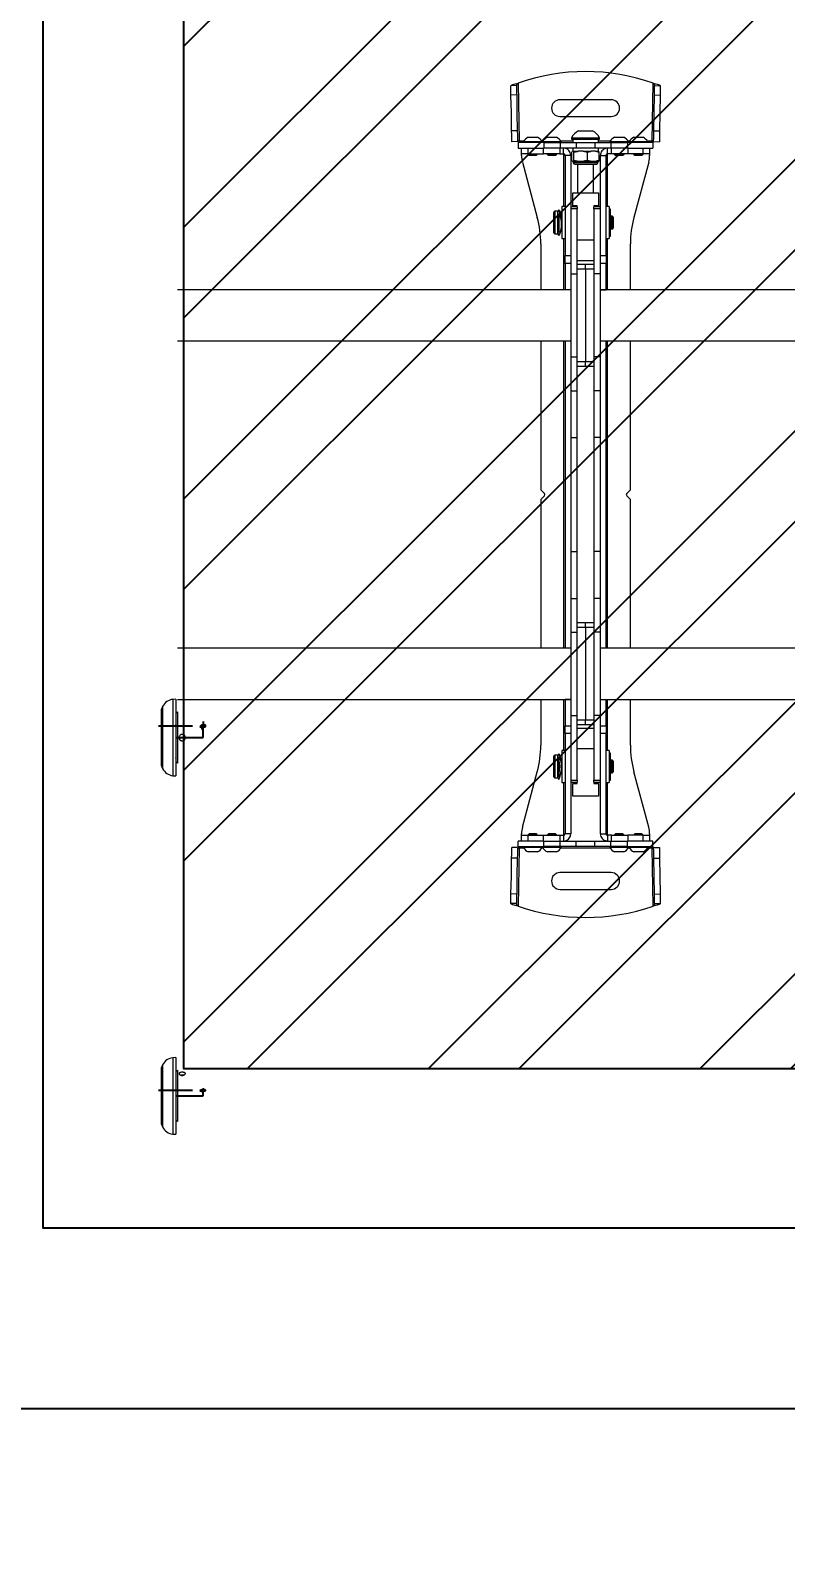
# Model space of a CAD drawing. Header units: inches. Extents: x -284 to 763, y -243 to 242.
# Drawn here: x 678.51 to 693.26, y -195 to -165.53 of the extents above; entities that cross this region are included whole.
import ezdxf

# ---------------------------------------------------------------- set-up
doc = ezdxf.new("R2010")
doc.units = ezdxf.units.IN
doc.header["$MEASUREMENT"] = 0
doc.linetypes.add('CENTERX2', pattern=[4, 2.5, -0.5, 0.5, -0.5])
doc.layers.add('NEW AV EQUIP', color=160, linetype='Continuous')
doc.layers.add('TEXT', color=4, linetype='Continuous')
doc.styles.add('ROMANS', font='romans.shx', dxfattribs={"width": 0.8})
doc.dimstyles.new('MillworkMod', dxfattribs={"dimscale": 10, "dimtxt": 0.1, "dimasz": 0.1, "dimexe": 0.125, "dimexo": 0.06, "dimgap": 0.06, "dimtad": 0, "dimtih": 1, "dimtoh": 1, "dimrnd": 0.25, "dimzin": 0, "dimdsep": 46, "dimtxsty": 'ROMANS', "dimcen": 0.1, "dimclrd": 256, "dimclre": 256, "dimazin": 0, "dimtfac": 1, "dimtofl": 0, "dimtmove": 0, "dimatfit": 3, "dimfxl": 0.18, "dimtolj": 1, "dimtzin": 0, "dimlwd": -1, "dimlwe": -1, "dimarcsym": 0})

# ---------------------------------------------------------------- blocks, each defined once
blk = doc.blocks.new('*D161')
at = {"layer": 'Defpoints', "color": 0, "transparency": 16777216}
for p in [(669.986, -183.05), (670, -243), (674.95, -243)]:
    blk.add_point(p, dxfattribs=at)
at = {"layer": 'TEXT', "transparency": 16777216}
for p, q in [((670.586, -183.05), (676.2, -183.05)), ((674.95, -185.05), (674.95, -210.639)), ((674.95, -241), (674.95, -215.411)), ((670.6, -243), (676.2, -243))]:
    blk.add_line(p, q, dxfattribs=at)
for points in [[(674.617, -185.05), (675.284, -185.05), (674.95, -183.05)], [(674.617, -241), (675.284, -241), (674.95, -243)]]:
    blk.add_solid(points, dxfattribs=at)
at = {"layer": 'TEXT', "color": 0, "transparency": 16777216, "insert": (674.95, -213.025), "char_height": 3, "attachment_point": 5, "style": 'ROMANS'}
blk.add_mtext('\\A1;60.00"', dxfattribs=at)

msp = doc.modelspace()

# ---------------------------------------------------------------- hatches: boundary and pattern name
at = {"layer": 'TEXT'}
h = msp.add_hatch(dxfattribs=at)
h.set_pattern_fill('ANSI32', color=256, scale=10)
h.set_pattern_definition([(45, (2e-13, 8.2462), (-2.65165, 2.65165), []), (45, (1.7678, 8.2462), (-2.65165, 2.65165), [])])
h.paths.add_polyline_path([(681.5, -161.816), (681.5, -185.816), (729.5, -185.816), (729.5, -161.816)])

# ---------------------------------------------------------------- linework, layer by layer
at = {"layer": 'NEW AV EQUIP', "linetype": 'Continuous', "lineweight": 15}
for p, q in [((688.001, -166.616), (687.891, -166.618)), ((688.032, -166.566), (688.052, -167.695)), ((690.648, -167.695), (690.668, -166.566)), ((690.699, -166.616), (690.809, -166.618)), ((688.005, -166.799), (687.894, -166.801)), ((689.85, -166.891), (688.85, -166.891)), ((690.695, -166.799), (690.806, -166.801)), ((688.85, -167.219), (689.85, -167.219)), ((688.017, -167.499), (687.907, -167.501)), ((688.229, -167.625), (688.319, -167.625)), ((688.319, -167.625), (688.409, -167.625)), ((688.604, -167.625), (688.694, -167.625)), ((688.694, -167.625), (688.784, -167.625)), ((689.077, -167.633), (689.077, -167.664)), ((689.077, -167.633), (689.35, -167.633)), ((689.077, -167.664), (689.35, -167.664)), ((689.1, -167.664), (689.1, -167.726)), ((689.213, -167.498), (689.35, -167.498)), ((689.35, -167.498), (689.487, -167.498)), ((689.35, -167.633), (689.624, -167.633)), ((689.35, -167.664), (689.624, -167.664)), ((689.6, -167.726), (689.6, -167.664)), ((689.624, -167.664), (689.624, -167.633)), ((689.916, -167.625), (690.006, -167.625)), ((690.006, -167.625), (690.097, -167.625)), ((690.291, -167.625), (690.381, -167.625)), ((690.381, -167.625), (690.472, -167.625)), ((690.683, -167.499), (690.793, -167.501)), ((688.021, -167.709), (687.91, -167.711)), ((688.036, -167.726), (688.036, -167.837)), ((688.534, -167.726), (688.036, -167.726)), ((688.036, -167.837), (688.534, -167.837)), ((688.052, -167.695), (688.146, -167.695)), ((688.1, -167.947), (688.1, -167.837)), ((688.225, -167.947), (688.1, -167.947)), ((688.1, -167.978), (688.1, -167.947)), ((688.138, -167.706), (688.138, -167.726)), ((688.138, -167.706), (688.319, -167.706)), ((688.224, -167.947), (688.224, -167.952)), ((688.224, -167.952), (688.249, -167.976)), ((688.224, -167.952), (688.319, -167.952)), ((688.225, -167.837), (688.225, -167.947)), ((688.225, -167.947), (688.526, -167.947)), ((688.319, -167.706), (688.499, -167.706)), ((688.319, -167.952), (688.414, -167.952)), ((688.389, -167.976), (688.414, -167.952)), ((688.414, -167.952), (688.414, -167.947)), ((688.492, -167.695), (688.521, -167.695)), ((688.499, -167.726), (688.499, -167.706)), ((688.513, -167.706), (688.513, -167.726)), ((688.513, -167.706), (688.694, -167.706)), ((688.526, -167.947), (688.526, -167.837)), ((688.847, -167.947), (688.526, -167.947)), ((688.534, -167.726), (688.534, -167.837)), ((688.534, -167.726), (688.856, -167.726)), ((688.856, -167.837), (688.534, -167.837)), ((688.599, -167.947), (688.599, -167.952)), ((688.599, -167.952), (688.624, -167.976)), ((688.599, -167.952), (688.694, -167.952)), ((688.694, -167.706), (688.874, -167.706)), ((688.694, -167.952), (688.789, -167.952)), ((688.764, -167.976), (688.789, -167.952)), ((688.789, -167.952), (688.789, -167.947)), ((688.847, -167.837), (688.847, -167.947)), ((688.847, -167.947), (688.919, -167.947)), ((688.856, -167.726), (688.856, -167.837)), ((688.856, -167.726), (689.169, -167.726)), ((689.169, -167.837), (688.856, -167.837)), ((688.867, -167.695), (689.1, -167.695)), ((688.874, -167.726), (688.874, -167.706)), ((688.919, -167.947), (688.919, -167.837)), ((688.919, -167.947), (688.919, -167.978)), ((689.084, -168.078), (689.084, -167.915)), ((689.108, -167.899), (689.096, -167.899)), ((689.1, -167.837), (689.1, -167.899)), ((689.108, -167.899), (689.12, -167.915)), ((689.108, -167.899), (689.206, -167.899)), ((689.12, -168.078), (689.12, -167.915)), ((689.169, -167.726), (689.169, -167.837)), ((689.169, -167.726), (689.531, -167.726)), ((689.531, -167.837), (689.169, -167.837)), ((689.3, -167.899), (689.206, -167.899)), ((689.3, -167.899), (689.386, -167.915)), ((689.3, -167.899), (689.46, -167.899)), ((689.386, -168.078), (689.386, -167.915)), ((689.542, -167.899), (689.46, -167.899)), ((689.531, -167.726), (689.531, -167.837)), ((689.531, -167.726), (689.844, -167.726)), ((689.844, -167.837), (689.531, -167.837)), ((689.542, -167.899), (689.616, -167.915)), ((689.542, -167.899), (689.604, -167.899)), ((689.6, -167.695), (689.833, -167.695)), ((689.6, -167.899), (689.6, -167.837)), ((689.616, -168.078), (689.616, -167.915)), ((689.781, -167.947), (689.781, -167.837)), ((689.853, -167.947), (689.781, -167.947)), ((689.781, -167.978), (689.781, -167.947)), ((689.826, -167.706), (689.826, -167.726)), ((689.826, -167.706), (690.006, -167.706)), ((689.844, -167.726), (689.844, -167.837)), ((689.844, -167.726), (690.166, -167.726)), ((690.166, -167.837), (689.844, -167.837)), ((689.853, -167.947), (689.853, -167.837)), ((690.174, -167.947), (689.853, -167.947)), ((689.911, -167.947), (689.911, -167.952)), ((689.911, -167.952), (689.936, -167.976)), ((689.911, -167.952), (690.006, -167.952)), ((690.006, -167.706), (690.187, -167.706)), ((690.006, -167.952), (690.101, -167.952)), ((690.076, -167.976), (690.101, -167.952)), ((690.101, -167.952), (690.101, -167.947)), ((690.166, -167.726), (690.166, -167.837)), ((690.664, -167.726), (690.166, -167.726)), ((690.166, -167.837), (690.664, -167.837)), ((690.174, -167.837), (690.174, -167.947)), ((690.475, -167.947), (690.174, -167.947)), ((690.179, -167.695), (690.208, -167.695)), ((690.187, -167.726), (690.187, -167.706)), ((690.201, -167.706), (690.201, -167.726)), ((690.201, -167.706), (690.381, -167.706)), ((690.286, -167.947), (690.286, -167.952)), ((690.286, -167.952), (690.311, -167.976)), ((690.286, -167.952), (690.381, -167.952)), ((690.381, -167.706), (690.562, -167.706)), ((690.381, -167.952), (690.476, -167.952)), ((690.451, -167.976), (690.476, -167.952)), ((690.475, -167.947), (690.475, -167.837)), ((690.6, -167.947), (690.475, -167.947)), ((690.476, -167.952), (690.476, -167.947)), ((690.554, -167.695), (690.648, -167.695)), ((690.562, -167.726), (690.562, -167.706)), ((690.6, -167.837), (690.6, -167.947)), ((690.6, -167.947), (690.6, -167.978)), ((690.664, -167.726), (690.664, -167.837)), ((690.679, -167.709), (690.79, -167.711)), ((688.117, -168.108), (688.407, -169.189)), ((688.249, -167.976), (688.319, -167.976)), ((688.319, -167.976), (688.389, -167.976)), ((688.624, -167.976), (688.694, -167.976)), ((688.694, -167.976), (688.764, -167.976)), ((688.95, -167.978), (688.919, -167.978)), ((688.919, -167.978), (688.919, -168.978)), ((689.06, -167.978), (688.95, -167.978)), ((688.95, -167.978), (688.95, -169.934)), ((689.06, -167.978), (689.06, -169.934)), ((689.098, -168.095), (689.107, -168.1)), ((689.107, -168.1), (689.107, -168.118)), ((689.107, -168.1), (689.593, -168.1)), ((689.107, -168.118), (689.593, -168.118)), ((689.139, -168.149), (689.561, -168.149)), ((689.194, -168.149), (689.194, -168.712)), ((689.506, -168.712), (689.506, -168.149)), ((689.593, -168.1), (689.603, -168.095)), ((689.593, -168.118), (689.593, -168.1)), ((689.64, -167.978), (689.75, -167.978)), ((689.64, -169.934), (689.64, -167.978)), ((689.75, -169.934), (689.75, -167.978)), ((689.781, -167.978), (689.75, -167.978)), ((689.781, -168.978), (689.781, -167.978)), ((689.936, -167.976), (690.006, -167.976)), ((690.006, -167.976), (690.076, -167.976)), ((690.583, -168.108), (690.293, -169.189)), ((690.311, -167.976), (690.381, -167.976)), ((690.381, -167.976), (690.451, -167.976)), ((689.1, -168.962), (689.1, -168.712)), ((689.1, -168.712), (689.6, -168.712)), ((689.6, -168.712), (689.6, -168.962)), ((688.729, -169.491), (688.729, -169.091)), ((688.809, -169.071), (688.749, -169.071)), ((688.749, -169.071), (688.749, -169.511)), ((688.809, -169.511), (688.809, -169.071)), ((688.837, -169.046), (688.824, -169.046)), ((688.824, -169.048), (688.824, -169.08)), ((688.829, -169.118), (688.829, -169.485)), ((688.95, -168.978), (688.887, -168.978)), ((688.887, -168.978), (688.887, -169.299)), ((689.066, -168.978), (689.186, -168.978)), ((689.066, -169.023), (689.066, -168.978)), ((689.186, -169.023), (689.066, -169.023)), ((689.066, -170.291), (689.066, -169.023)), ((689.186, -168.962), (689.1, -168.962)), ((689.186, -168.992), (689.186, -168.962)), ((689.186, -168.992), (689.186, -169.023)), ((689.186, -170.291), (689.186, -169.023)), ((689.6, -168.962), (689.514, -168.962)), ((689.514, -168.962), (689.514, -168.992)), ((689.514, -168.978), (689.634, -168.978)), ((689.514, -169.023), (689.514, -168.992)), ((689.634, -169.023), (689.514, -169.023)), ((689.514, -169.023), (689.514, -170.291)), ((689.634, -168.978), (689.634, -169.023)), ((689.634, -169.023), (689.634, -170.291)), ((689.813, -168.978), (689.75, -168.978)), ((689.813, -168.978), (689.813, -169.346)), ((689.838, -169.027), (689.813, -169.027)), ((689.838, -169.554), (689.838, -169.027)), ((688.887, -169.166), (688.866, -169.166)), ((688.887, -169.299), (688.887, -169.603)), ((689.066, -169.166), (689.06, -169.166)), ((689.06, -169.416), (689.066, -169.416)), ((689.64, -169.166), (689.634, -169.166)), ((689.634, -169.416), (689.64, -169.416)), ((689.813, -169.346), (689.813, -169.603)), ((689.842, -169.186), (689.838, -169.186)), ((689.838, -169.396), (689.842, -169.396)), ((689.871, -169.166), (689.842, -169.166)), ((689.842, -169.416), (689.842, -169.166)), ((689.842, -169.416), (689.871, -169.416)), ((689.871, -169.339), (689.871, -169.166)), ((689.871, -169.416), (689.871, -169.339)), ((689.891, -169.186), (689.891, -169.331)), ((689.891, -169.331), (689.891, -169.396)), ((688.475, -169.707), (688.475, -170.603)), ((688.749, -169.511), (688.809, -169.511)), ((688.824, -169.504), (688.824, -169.533)), ((688.824, -169.534), (688.824, -169.533)), ((688.824, -169.536), (688.837, -169.536)), ((688.887, -169.603), (688.95, -169.603)), ((688.919, -169.603), (688.919, -170.603)), ((689.514, -169.633), (689.186, -169.633)), ((689.75, -169.603), (689.813, -169.603)), ((689.781, -170.603), (689.781, -169.603)), ((689.813, -169.554), (689.838, -169.554)), ((690.225, -170.603), (690.225, -169.707)), ((688.95, -170.087), (688.95, -169.934)), ((688.95, -169.934), (689.06, -169.934)), ((689.06, -169.934), (689.06, -170.087)), ((689.64, -169.934), (689.75, -169.934)), ((689.64, -170.087), (689.64, -169.934)), ((689.75, -169.934), (689.75, -170.087)), ((689.06, -170.087), (688.95, -170.087)), ((688.95, -170.087), (688.95, -170.603)), ((689.06, -170.087), (689.06, -170.603)), ((689.066, -171.916), (689.066, -170.291)), ((689.066, -170.291), (689.186, -170.291)), ((689.514, -170.041), (689.186, -170.041)), ((689.186, -170.103), (689.35, -170.103)), ((689.35, -170.2), (689.186, -170.2)), ((689.186, -171.916), (689.186, -170.291)), ((689.35, -170.103), (689.514, -170.103)), ((689.35, -170.2), (689.35, -170.103)), ((689.35, -170.2), (689.35, -172.006)), ((689.514, -170.2), (689.35, -170.2)), ((689.634, -170.291), (689.514, -170.291)), ((689.514, -170.291), (689.514, -171.916)), ((689.634, -170.291), (689.634, -171.916)), ((689.75, -170.087), (689.64, -170.087)), ((689.64, -170.603), (689.64, -170.087)), ((689.75, -170.603), (689.75, -170.087)), ((687.1, -170.603), (681.381, -170.603)), ((689.066, -170.603), (687.1, -170.603)), ((689.06, -170.603), (688.95, -170.603)), ((721.066, -170.603), (689.634, -170.603)), ((689.64, -170.603), (689.75, -170.603)), ((681.381, -171.603), (687.1, -171.603)), ((687.1, -171.603), (689.066, -171.603)), ((688.475, -171.603), (688.475, -174.509)), ((688.919, -171.603), (688.919, -177.603)), ((688.95, -171.603), (688.95, -177.603)), ((689.06, -171.603), (689.06, -177.603)), ((689.634, -171.603), (704.462, -171.603)), ((689.64, -177.603), (689.64, -171.603)), ((689.75, -177.603), (689.75, -171.603)), ((689.781, -177.603), (689.781, -171.603)), ((690.225, -174.509), (690.225, -171.603)), ((689.066, -171.916), (689.186, -171.916)), ((689.066, -172.575), (689.066, -171.916)), ((689.186, -172.007), (689.186, -171.916)), ((689.186, -172.006), (689.35, -172.006)), ((689.186, -172.019), (689.186, -172.006)), ((689.186, -172.575), (689.186, -172.019)), ((689.35, -172.006), (689.514, -172.006)), ((689.35, -172.103), (689.35, -172.006)), ((689.634, -171.916), (689.514, -171.916)), ((689.514, -171.916), (689.514, -172.006)), ((689.514, -172.006), (689.514, -172.019)), ((689.514, -172.019), (689.514, -172.575)), ((689.634, -171.916), (689.634, -172.575)), ((689.35, -172.103), (689.186, -172.103)), ((689.514, -172.103), (689.35, -172.103)), ((689.066, -172.575), (689.186, -172.575)), ((689.066, -173.488), (689.066, -172.575)), ((689.186, -173.488), (689.186, -172.575)), ((689.634, -172.575), (689.514, -172.575)), ((689.514, -172.575), (689.514, -173.488)), ((689.634, -172.575), (689.634, -173.488)), ((689.066, -173.488), (689.186, -173.488)), ((689.066, -175.718), (689.066, -173.488)), ((689.186, -175.718), (689.186, -173.488)), ((689.634, -173.488), (689.514, -173.488)), ((689.514, -173.488), (689.514, -175.718)), ((689.634, -173.488), (689.634, -175.718)), ((688.547, -174.581), (688.475, -174.509)), ((688.475, -174.697), (688.547, -174.625)), ((688.475, -174.697), (688.475, -177.603)), ((690.225, -174.509), (690.153, -174.581)), ((690.153, -174.625), (690.225, -174.697)), ((690.225, -177.603), (690.225, -174.697)), ((689.066, -175.718), (689.186, -175.718)), ((689.066, -176.631), (689.066, -175.718)), ((689.186, -176.631), (689.186, -175.718)), ((689.634, -175.718), (689.514, -175.718)), ((689.514, -175.718), (689.514, -176.631)), ((689.634, -175.718), (689.634, -176.631)), ((689.066, -176.631), (689.186, -176.631)), ((689.066, -177.291), (689.066, -176.631)), ((689.186, -177.187), (689.186, -176.631)), ((689.634, -176.631), (689.514, -176.631)), ((689.514, -176.631), (689.514, -177.187)), ((689.634, -176.631), (689.634, -177.291)), ((689.066, -178.916), (689.066, -177.291)), ((689.066, -177.291), (689.186, -177.291)), ((689.186, -177.103), (689.35, -177.103)), ((689.186, -177.2), (689.186, -177.187)), ((689.35, -177.2), (689.186, -177.2)), ((689.186, -177.291), (689.186, -177.2)), ((689.186, -178.916), (689.186, -177.291)), ((689.35, -177.103), (689.514, -177.103)), ((689.35, -177.2), (689.35, -177.103)), ((689.35, -177.2), (689.35, -179.006)), ((689.514, -177.2), (689.35, -177.2)), ((689.514, -177.187), (689.514, -177.2)), ((689.514, -177.2), (689.514, -177.291)), ((689.634, -177.291), (689.514, -177.291)), ((689.514, -177.291), (689.514, -178.916)), ((689.634, -177.291), (689.634, -178.916)), ((687.1, -177.603), (681.381, -177.603)), ((689.066, -177.603), (687.1, -177.603)), ((721.066, -177.603), (689.634, -177.603)), ((681.064, -178.828), (681.064, -179.87)), ((681.076, -178.776), (681.076, -179.828)), ((681.091, -178.743), (681.091, -179.015)), ((681.35, -178.599), (681.294, -178.604)), ((681.294, -178.604), (681.294, -178.939)), ((681.35, -178.599), (681.35, -178.936)), ((681.381, -178.849), (681.35, -178.881)), ((681.381, -178.603), (687.1, -178.603)), ((681.381, -178.849), (681.381, -179.849)), ((687.1, -178.603), (689.066, -178.603)), ((688.475, -178.603), (688.475, -179.499)), ((688.919, -178.603), (688.919, -179.603)), ((689.06, -178.603), (688.95, -178.603)), ((688.95, -178.603), (688.95, -179.119)), ((689.06, -178.603), (689.06, -179.119)), ((689.634, -178.603), (721.066, -178.603)), ((689.64, -178.603), (689.75, -178.603)), ((689.64, -179.119), (689.64, -178.603)), ((689.75, -179.119), (689.75, -178.603)), ((689.781, -179.603), (689.781, -178.603)), ((690.225, -179.499), (690.225, -178.603)), ((681.091, -179.015), (681.091, -179.956)), ((681.294, -178.939), (681.294, -180.094)), ((681.35, -178.936), (681.35, -180.099)), ((681.35, -179.078), (681.35, -179.077)), ((681.35, -179.105), (681.35, -179.104)), ((688.95, -179.119), (689.06, -179.119)), ((688.95, -179.272), (688.95, -179.119)), ((689.06, -179.119), (689.06, -179.272)), ((689.066, -178.916), (689.186, -178.916)), ((689.066, -180.183), (689.066, -178.916)), ((689.186, -180.183), (689.186, -178.916)), ((689.186, -179.006), (689.35, -179.006)), ((689.35, -179.103), (689.186, -179.103)), ((689.35, -179.006), (689.514, -179.006)), ((689.35, -179.103), (689.35, -179.006)), ((689.514, -179.103), (689.35, -179.103)), ((689.634, -178.916), (689.514, -178.916)), ((689.514, -178.916), (689.514, -180.183)), ((689.634, -178.916), (689.634, -180.183)), ((689.64, -179.119), (689.75, -179.119)), ((689.64, -179.272), (689.64, -179.119)), ((689.75, -179.119), (689.75, -179.272)), ((681.515, -179.397), (681.513, -179.301)), ((681.517, -179.396), (681.514, -179.302)), ((681.527, -179.315), (681.527, -179.383)), ((681.527, -179.376), (681.531, -179.376)), ((689.06, -179.272), (688.95, -179.272)), ((688.95, -179.272), (688.95, -181.228)), ((689.06, -179.272), (689.06, -181.228)), ((689.186, -179.166), (689.514, -179.166)), ((689.75, -179.272), (689.64, -179.272)), ((689.64, -181.228), (689.64, -179.272)), ((689.75, -181.228), (689.75, -179.272)), ((681.35, -179.733), (681.35, -179.732)), ((681.35, -179.75), (681.35, -179.749)), ((681.351, -179.75), (681.351, -179.743)), ((688.729, -179.938), (688.729, -179.716)), ((688.809, -179.696), (688.749, -179.696)), ((688.749, -179.696), (688.749, -179.94)), ((688.809, -179.94), (688.809, -179.696)), ((688.836, -179.671), (688.824, -179.671)), ((688.824, -179.671), (688.824, -179.703)), ((688.829, -179.731), (688.829, -179.938)), ((688.95, -179.603), (688.887, -179.603)), ((688.887, -179.603), (688.887, -179.916)), ((689.186, -179.565), (689.514, -179.565)), ((689.813, -179.603), (689.75, -179.603)), ((689.813, -179.603), (689.813, -179.921)), ((689.838, -179.652), (689.813, -179.652)), ((689.838, -180.179), (689.838, -179.652)), ((681.076, -179.828), (681.076, -179.922)), ((681.35, -179.818), (681.381, -179.849)), ((688.117, -181.099), (688.407, -180.017)), ((688.729, -180.116), (688.729, -179.938)), ((688.749, -179.94), (688.749, -180.136)), ((688.809, -180.136), (688.809, -179.94)), ((688.829, -179.938), (688.829, -180.116)), ((688.887, -179.791), (688.872, -179.791)), ((688.873, -180.041), (688.887, -180.041)), ((688.887, -179.916), (688.887, -180.228)), ((689.066, -179.791), (689.06, -179.791)), ((689.06, -180.041), (689.066, -180.041)), ((689.64, -179.791), (689.634, -179.791)), ((689.634, -180.041), (689.64, -180.041)), ((689.813, -179.921), (689.813, -180.228)), ((689.842, -179.811), (689.838, -179.811)), ((689.838, -180.021), (689.842, -180.021)), ((689.871, -179.791), (689.842, -179.791)), ((689.842, -179.93), (689.842, -179.791)), ((689.842, -180.041), (689.842, -179.93)), ((689.842, -180.041), (689.871, -180.041)), ((689.871, -180.041), (689.871, -179.791)), ((689.891, -179.811), (689.891, -180.021)), ((690.583, -181.099), (690.293, -180.017)), ((681.294, -180.094), (681.35, -180.099)), ((688.749, -180.136), (688.809, -180.136)), ((688.824, -180.129), (688.824, -180.161)), ((688.824, -180.161), (688.836, -180.161)), ((688.887, -180.228), (688.95, -180.228)), ((688.919, -180.228), (688.919, -181.228)), ((689.066, -180.183), (689.186, -180.183)), ((689.066, -180.228), (689.066, -180.183)), ((689.186, -180.228), (689.066, -180.228)), ((689.1, -180.494), (689.1, -180.244)), ((689.1, -180.244), (689.186, -180.244)), ((689.186, -180.183), (689.186, -180.214)), ((689.186, -180.244), (689.186, -180.214)), ((689.514, -180.183), (689.634, -180.183)), ((689.514, -180.214), (689.514, -180.183)), ((689.514, -180.214), (689.514, -180.244)), ((689.634, -180.228), (689.514, -180.228)), ((689.514, -180.244), (689.6, -180.244)), ((689.6, -180.244), (689.6, -180.494)), ((689.634, -180.183), (689.634, -180.228)), ((689.75, -180.228), (689.813, -180.228)), ((689.781, -181.228), (689.781, -180.228)), ((689.813, -180.179), (689.838, -180.179)), ((689.6, -180.494), (689.1, -180.494)), ((688.021, -181.497), (687.91, -181.495)), ((688.052, -181.511), (688.032, -182.64)), ((688.036, -181.48), (688.036, -181.37)), ((688.534, -181.37), (688.036, -181.37)), ((688.036, -181.48), (688.534, -181.48)), ((688.146, -181.511), (688.052, -181.511)), ((688.1, -181.259), (688.1, -181.228)), ((688.1, -181.37), (688.1, -181.259)), ((688.1, -181.259), (688.225, -181.259)), ((688.138, -181.48), (688.138, -181.5)), ((688.319, -181.5), (688.138, -181.5)), ((688.249, -181.23), (688.224, -181.255)), ((688.224, -181.255), (688.224, -181.259)), ((688.319, -181.255), (688.224, -181.255)), ((688.225, -181.259), (688.225, -181.37)), ((688.225, -181.259), (688.526, -181.259)), ((688.319, -181.23), (688.249, -181.23)), ((688.389, -181.23), (688.319, -181.23)), ((688.414, -181.255), (688.319, -181.255)), ((688.499, -181.5), (688.319, -181.5)), ((688.414, -181.255), (688.389, -181.23)), ((688.414, -181.259), (688.414, -181.255)), ((688.521, -181.511), (688.492, -181.511)), ((688.499, -181.5), (688.499, -181.48)), ((688.513, -181.48), (688.513, -181.5)), ((688.694, -181.5), (688.513, -181.5)), ((688.526, -181.37), (688.526, -181.259)), ((688.526, -181.259), (688.847, -181.259)), ((688.534, -181.48), (688.534, -181.37)), ((688.534, -181.37), (688.856, -181.37)), ((688.856, -181.48), (688.534, -181.48)), ((688.624, -181.23), (688.599, -181.255)), ((688.599, -181.255), (688.599, -181.259)), ((688.694, -181.255), (688.599, -181.255)), ((688.694, -181.23), (688.624, -181.23)), ((688.764, -181.23), (688.694, -181.23)), ((688.789, -181.255), (688.694, -181.255)), ((688.874, -181.5), (688.694, -181.5)), ((688.789, -181.255), (688.764, -181.23)), ((688.789, -181.259), (688.789, -181.255)), ((688.847, -181.259), (688.847, -181.37)), ((688.847, -181.259), (688.919, -181.259)), ((688.856, -181.48), (688.856, -181.37)), ((688.856, -181.37), (689.169, -181.37)), ((689.169, -181.48), (688.856, -181.48)), ((689.833, -181.511), (688.867, -181.511)), ((688.874, -181.5), (688.874, -181.48)), ((688.919, -181.228), (688.95, -181.228)), ((688.919, -181.228), (688.919, -181.259)), ((688.919, -181.259), (688.919, -181.37)), ((689.06, -181.228), (688.95, -181.228)), ((689.169, -181.48), (689.169, -181.37)), ((689.169, -181.37), (689.531, -181.37)), ((689.531, -181.48), (689.169, -181.48)), ((689.531, -181.48), (689.531, -181.37)), ((689.531, -181.37), (689.844, -181.37)), ((689.844, -181.48), (689.531, -181.48)), ((689.64, -181.228), (689.75, -181.228)), ((689.75, -181.228), (689.781, -181.228)), ((689.781, -181.259), (689.781, -181.228)), ((689.781, -181.259), (689.781, -181.37)), ((689.853, -181.259), (689.781, -181.259)), ((689.826, -181.48), (689.826, -181.5)), ((690.006, -181.5), (689.826, -181.5)), ((689.844, -181.48), (689.844, -181.37)), ((689.844, -181.37), (690.166, -181.37)), ((690.166, -181.48), (689.844, -181.48)), ((689.853, -181.37), (689.853, -181.259)), ((689.853, -181.259), (690.174, -181.259)), ((689.936, -181.23), (689.911, -181.255)), ((689.911, -181.255), (689.911, -181.259)), ((690.006, -181.255), (689.911, -181.255)), ((690.006, -181.23), (689.936, -181.23)), ((690.076, -181.23), (690.006, -181.23)), ((690.101, -181.255), (690.006, -181.255)), ((690.187, -181.5), (690.006, -181.5)), ((690.101, -181.255), (690.076, -181.23)), ((690.101, -181.259), (690.101, -181.255)), ((690.166, -181.48), (690.166, -181.37)), ((690.664, -181.37), (690.166, -181.37)), ((690.166, -181.48), (690.664, -181.48)), ((690.174, -181.259), (690.174, -181.37)), ((690.475, -181.259), (690.174, -181.259)), ((690.208, -181.511), (690.179, -181.511)), ((690.187, -181.5), (690.187, -181.48)), ((690.201, -181.48), (690.201, -181.5)), ((690.381, -181.5), (690.201, -181.5)), ((690.311, -181.23), (690.286, -181.255)), ((690.286, -181.255), (690.286, -181.259)), ((690.381, -181.255), (690.286, -181.255)), ((690.381, -181.23), (690.311, -181.23)), ((690.451, -181.23), (690.381, -181.23)), ((690.476, -181.255), (690.381, -181.255)), ((690.562, -181.5), (690.381, -181.5)), ((690.476, -181.255), (690.451, -181.23)), ((690.475, -181.37), (690.475, -181.259)), ((690.475, -181.259), (690.6, -181.259)), ((690.476, -181.259), (690.476, -181.255)), ((690.648, -181.511), (690.554, -181.511)), ((690.562, -181.5), (690.562, -181.48)), ((690.6, -181.228), (690.6, -181.259)), ((690.6, -181.259), (690.6, -181.37)), ((690.668, -182.64), (690.648, -181.511)), ((690.664, -181.48), (690.664, -181.37)), ((690.679, -181.497), (690.79, -181.495)), ((688.017, -181.707), (687.907, -181.705)), ((688.319, -181.581), (688.229, -181.581)), ((688.409, -181.581), (688.319, -181.581)), ((688.694, -181.581), (688.604, -181.581)), ((688.784, -181.581), (688.694, -181.581)), ((690.006, -181.581), (689.916, -181.581)), ((690.097, -181.581), (690.006, -181.581)), ((690.381, -181.581), (690.291, -181.581)), ((690.472, -181.581), (690.381, -181.581)), ((690.683, -181.707), (690.793, -181.705)), ((689.85, -181.987), (688.85, -181.987)), ((688.85, -182.315), (689.85, -182.315)), ((688.001, -182.59), (687.891, -182.588)), ((688.005, -182.407), (687.894, -182.405)), ((690.695, -182.407), (690.806, -182.405)), ((690.699, -182.59), (690.809, -182.588)), ((681.35, -185.599), (681.294, -185.604)), ((681.294, -185.604), (681.294, -186.151)), ((681.35, -185.599), (681.35, -186.15)), ((681.064, -185.828), (681.064, -186.87)), ((681.076, -185.776), (681.076, -186.902)), ((681.091, -185.743), (681.091, -186.188)), ((681.381, -185.849), (681.35, -185.881)), ((681.381, -185.849), (681.381, -185.914)), ((681.381, -185.914), (681.381, -186.849)), ((681.091, -186.188), (681.091, -186.956)), ((681.294, -186.151), (681.294, -187.094)), ((681.35, -186.15), (681.35, -187.099)), ((681.35, -186.209), (681.35, -186.209)), ((681.35, -186.24), (681.35, -186.24)), ((681.35, -186.798), (681.35, -186.797)), ((681.35, -186.806), (681.35, -186.805)), ((681.35, -186.818), (681.381, -186.849)), ((681.076, -186.902), (681.076, -186.922)), ((681.294, -187.094), (681.35, -187.099))]:
    msp.add_line(p, q, dxfattribs=at)
at = {"layer": 'NEW AV EQUIP', "linetype": 'CENTERX2'}
for p, q in [((681.679, -179.129), (681.01, -179.129)), ((681.858, -179.103), (681.822, -179.138)), ((681.822, -179.138), (681.929, -179.138)), ((681.858, -179.103), (681.858, -179.192)), ((681.882, -179.349), (681.882, -179.129)), ((681.894, -179.138), (681.894, -179.039)), ((681.929, -179.138), (681.929, -179.103)), ((681.35, -179.349), (681.882, -179.349)), ((681.858, -186.23), (681.822, -186.247)), ((681.858, -186.23), (681.858, -186.273)), ((681.894, -186.247), (681.894, -186.199)), ((681.929, -186.247), (681.929, -186.23)), ((681.679, -186.243), (681.01, -186.243)), ((681.35, -186.349), (681.882, -186.349)), ((681.822, -186.247), (681.929, -186.247)), ((681.882, -186.349), (681.882, -186.243))]:
    msp.add_line(p, q, dxfattribs=at)
at = {"layer": 'NEW AV EQUIP', "linetype": 'Continuous'}
for p, q in [((681.854, -179.102), (681.894, -179.14)), ((681.854, -179.102), (681.933, -179.102)), ((681.858, -179.103), (681.894, -179.138)), ((681.858, -179.103), (681.929, -179.103)), ((681.933, -179.102), (681.894, -179.14)), ((681.929, -179.103), (681.894, -179.138)), ((681.854, -186.23), (681.894, -186.248)), ((681.854, -186.23), (681.933, -186.23)), ((681.858, -186.23), (681.894, -186.247)), ((681.858, -186.23), (681.929, -186.23)), ((681.929, -186.23), (681.894, -186.247)), ((681.933, -186.23), (681.894, -186.248))]:
    msp.add_line(p, q, dxfattribs=at)
at = {"layer": 'NEW AV EQUIP'}
for points in [[(734, -192.458), (677, -192.458), (677, -157.05), (734, -157.05)], [(732.497, -188.933), (678.76, -188.933), (678.76, -158.699), (732.497, -158.699)]]:
    msp.add_lwpolyline(points, close=True, dxfattribs=at)
at = {"layer": 'NEW AV EQUIP', "linetype": 'Continuous', "lineweight": 15, "flags": 128}
for points in [[(687.907, -167.501), (687.901, -167.15), (687.894, -166.801)], [(688.005, -166.799), (688.011, -167.148), (688.017, -167.499)], [(690.683, -167.499), (690.689, -167.148), (690.695, -166.799)], [(690.806, -166.801), (690.799, -167.15), (690.793, -167.501)], [(687.91, -167.711), (687.909, -167.64), (687.908, -167.57), (687.907, -167.501)], [(688.017, -167.499), (688.018, -167.568), (688.019, -167.638), (688.021, -167.709)], [(690.679, -167.709), (690.681, -167.638), (690.682, -167.568), (690.683, -167.499)], [(690.793, -167.501), (690.792, -167.57), (690.791, -167.64), (690.79, -167.711)], [(687.907, -181.705), (687.908, -181.636), (687.909, -181.566), (687.91, -181.495)], [(688.021, -181.497), (688.019, -181.568), (688.018, -181.638), (688.017, -181.707)], [(690.683, -181.707), (690.682, -181.638), (690.681, -181.568), (690.679, -181.497)], [(690.79, -181.495), (690.791, -181.566), (690.792, -181.636), (690.793, -181.705)], [(687.894, -182.405), (687.901, -182.056), (687.907, -181.705)], [(688.017, -181.707), (688.011, -182.058), (688.005, -182.407)], [(690.695, -182.407), (690.689, -182.058), (690.683, -181.707)], [(690.793, -181.705), (690.799, -182.056), (690.806, -182.405)]]:
    msp.add_lwpolyline(points, dxfattribs=at)
at = {"layer": 'NEW AV EQUIP', "linetype": 'Continuous', "lineweight": 15}
for centre, radius, start, end in [((689.35, -170.342), 4, 70.7589, 109.2411), ((688.85, -167.055), 0.164, 90, 270), ((689.85, -167.055), 0.164, 270, 90), ((688.319, -167.817), 0.212, 115.2526, 148.5637), ((688.319, -167.817), 0.212, 31.4363, 64.7474), ((688.694, -167.817), 0.212, 115.2526, 148.5637), ((688.694, -167.817), 0.212, 31.4363, 64.7474), ((689.35, -167.773), 0.307, 116.4163, 152.8457), ((689.35, -167.773), 0.307, 27.1543, 63.5837), ((690.006, -167.817), 0.212, 115.2526, 148.5637), ((690.006, -167.817), 0.212, 31.4363, 64.7474), ((690.381, -167.817), 0.212, 115.2526, 148.5637), ((690.381, -167.817), 0.212, 31.4363, 64.7474), ((688.6, -167.978), 0.5, 180, 195), ((689.139, -168.118), 0.0312, 180, 270), ((689.561, -168.118), 0.0313, 270, 0), ((690.1, -167.978), 0.5, 345, 0), ((688.749, -169.091), 0.02, 90, 180), ((688.809, -169.091), 0.02, 40.1927, 90), ((686.475, -169.707), 2, 0, 15), ((689.871, -169.186), 0.02, 0, 90), ((689.871, -169.396), 0.02, 270, 0), ((692.225, -169.707), 2, 165, 180), ((688.749, -169.491), 0.02, 180, 270), ((688.809, -169.491), 0.02, 270, 323.2781), ((688.525, -174.603), 0.0313, 315, 45), ((690.175, -174.603), 0.0313, 135, 225), ((681.189, -178.828), 0.125, 155.3666, 180), ((682.325, -179.349), 1.375, 153.8368, 155.3666), ((681.316, -178.853), 0.25, 95, 153.8368), ((681.475, -179.35), 0.0625, 180.0022, 359.9978), ((686.475, -179.499), 2, 345, 0), ((688.749, -179.716), 0.02, 90, 180), ((688.809, -179.716), 0.02, 40.1927, 90), ((692.225, -179.499), 2, 180, 195), ((681.189, -179.87), 0.125, 180, 204.6334), ((682.325, -179.349), 1.375, 204.6334, 206.1632), ((681.316, -179.845), 0.25, 206.1632, 265), ((689.871, -179.811), 0.02, 0, 90), ((689.871, -180.021), 0.02, 270, 0), ((688.749, -180.116), 0.02, 180, 270), ((688.809, -180.116), 0.02, 270, 319.8073), ((688.6, -181.228), 0.5, 165, 180), ((690.1, -181.228), 0.5, 0, 15), ((688.319, -181.389), 0.212, 211.4363, 244.7474), ((688.319, -181.389), 0.212, 295.2526, 328.5637), ((688.694, -181.389), 0.212, 211.4363, 244.7474), ((688.694, -181.389), 0.212, 295.2526, 328.5637), ((690.006, -181.389), 0.212, 211.4363, 244.7474), ((690.006, -181.389), 0.212, 295.2526, 328.5637), ((690.381, -181.389), 0.212, 211.4363, 244.7474), ((690.381, -181.389), 0.212, 295.2526, 328.5637), ((688.85, -182.151), 0.164, 90, 270), ((689.85, -182.151), 0.164, 270, 90), ((689.35, -178.864), 4, 250.7589, 289.2411), ((681.316, -185.853), 0.25, 95, 153.8368), ((681.189, -185.828), 0.125, 155.3666, 180), ((682.325, -186.349), 1.375, 153.8368, 155.3666), ((681.189, -186.87), 0.125, 180, 204.6334), ((682.325, -186.349), 1.375, 204.6334, 206.1632), ((681.316, -186.845), 0.25, 206.1632, 265)]:
    msp.add_arc(centre, radius, start, end, dxfattribs=at)
for points, knots in [([(687.891, -166.618), (687.893, -166.614), (687.897, -166.605), (687.93, -166.592), (687.976, -166.579), (688.013, -166.57), (688.032, -166.566)], [0, 0, 0, 0, 0.249999, 0.499999, 0.749995, 1, 1, 1, 1]), ([(687.894, -166.801), (687.894, -166.776), (687.893, -166.726), (687.892, -166.668), (687.891, -166.626), (687.891, -166.621), (687.891, -166.618)], [0, 0, 0, 0, 0.249829, 0.49927, 0.74894, 1, 1, 1, 1]), ([(688.001, -166.616), (688.002, -166.612), (688.003, -166.604), (688.01, -166.591), (688.02, -166.578), (688.028, -166.57), (688.032, -166.566)], [0, 0, 0, 0, 0.25, 0.499997, 0.750005, 1, 1, 1, 1]), ([(688.001, -166.616), (688.002, -166.619), (688.002, -166.626), (688.002, -166.674), (688.003, -166.733), (688.004, -166.777), (688.005, -166.799)], [0, 0, 0, 0, 0.280659, 0.56016, 0.780121, 1, 1, 1, 1]), ([(690.668, -166.566), (690.687, -166.57), (690.724, -166.579), (690.77, -166.592), (690.803, -166.605), (690.807, -166.614), (690.809, -166.618)], [0, 0, 0, 0, 0.249996, 0.499998, 0.749999, 1, 1, 1, 1]), ([(690.668, -166.566), (690.672, -166.57), (690.68, -166.578), (690.69, -166.591), (690.697, -166.604), (690.698, -166.612), (690.699, -166.616)], [0, 0, 0, 0, 0.249997, 0.4999967, 0.7499964, 1, 1, 1, 1]), ([(690.695, -166.799), (690.696, -166.771), (690.697, -166.716), (690.698, -166.658), (690.698, -166.622), (690.699, -166.618), (690.699, -166.616)], [0, 0, 0, 0, 0.279963, 0.559895, 0.780152, 1, 1, 1, 1]), ([(690.809, -166.618), (690.809, -166.621), (690.809, -166.626), (690.808, -166.667), (690.807, -166.726), (690.806, -166.776), (690.806, -166.801)], [0, 0, 0, 0, 0.24975, 0.499813, 0.749907, 1, 1, 1, 1]), ([(688.052, -167.695), (688.047, -167.696), (688.039, -167.699), (688.029, -167.702), (688.022, -167.706), (688.021, -167.708), (688.021, -167.709)], [0, 0, 0, 0, 0.250004, 0.499996, 0.749997, 1, 1, 1, 1]), ([(688.036, -167.726), (688.038, -167.726), (688.04, -167.725), (688.044, -167.718), (688.048, -167.707), (688.05, -167.699), (688.052, -167.695)], [0, 0, 0, 0, 0.250003, 0.5, 0.749999, 1, 1, 1, 1]), ([(689.06, -167.978), (689.058, -167.959), (689.054, -167.924), (689.025, -167.881), (688.987, -167.851), (688.949, -167.838), (688.926, -167.837), (688.919, -167.837)], [0, 0, 0, 0, 0.2546288, 0.4709328, 0.6872305, 0.9035221, 1, 1, 1, 1]), ([(688.95, -167.978), (688.949, -167.973), (688.948, -167.965), (688.94, -167.954), (688.93, -167.948), (688.922, -167.947), (688.919, -167.947)], [0, 0, 0, 0, 0.287918, 0.53182, 0.77563, 1, 1, 1, 1]), ([(689.084, -167.915), (689.088, -167.908), (689.092, -167.902), (689.096, -167.899), (689.096, -167.899)], [0, 0, 0, 0, 0.9899817, 1, 1, 1, 1]), ([(689.12, -167.915), (689.143, -167.909), (689.172, -167.903), (689.201, -167.9), (689.206, -167.899)], [0, 0, 0, 0, 0.8320623, 1, 1, 1, 1]), ([(689.386, -167.915), (689.406, -167.909), (689.431, -167.903), (689.456, -167.9), (689.46, -167.899)], [0, 0, 0, 0, 0.832059, 1, 1, 1, 1]), ([(689.616, -167.915), (689.612, -167.908), (689.608, -167.902), (689.604, -167.899), (689.604, -167.899)], [0, 0, 0, 0, 0.9899848, 1, 1, 1, 1]), ([(689.781, -167.837), (689.763, -167.839), (689.728, -167.843), (689.684, -167.872), (689.654, -167.91), (689.641, -167.948), (689.64, -167.971), (689.64, -167.978)], [0, 0, 0, 0, 0.254625, 0.470926, 0.687227, 0.903527, 1, 1, 1, 1]), ([(689.781, -167.947), (689.777, -167.947), (689.768, -167.949), (689.758, -167.957), (689.751, -167.967), (689.751, -167.974), (689.75, -167.978)], [0, 0, 0, 0, 0.287896, 0.531826, 0.77564, 1, 1, 1, 1]), ([(690.679, -167.709), (690.679, -167.708), (690.678, -167.706), (690.671, -167.702), (690.661, -167.699), (690.653, -167.696), (690.648, -167.695)], [0, 0, 0, 0, 0.250003, 0.500004, 0.749996, 1, 1, 1, 1]), ([(690.648, -167.695), (690.65, -167.699), (690.652, -167.707), (690.656, -167.718), (690.66, -167.725), (690.662, -167.726), (690.664, -167.726)], [0, 0, 0, 0, 0.250001, 0.5, 0.749997, 1, 1, 1, 1]), ([(689.12, -168.078), (689.117, -168.082), (689.111, -168.093), (689.101, -168.099), (689.091, -168.091), (689.086, -168.081), (689.084, -168.078)], [0, 0, 0, 0, 0.200135, 0.530788, 0.871442, 1, 1, 1, 1]), ([(689.386, -168.078), (689.354, -168.085), (689.29, -168.099), (689.199, -168.096), (689.143, -168.084), (689.12, -168.078)], [0, 0, 0, 0, 0.359919, 0.7307361, 1, 1, 1, 1]), ([(689.616, -168.078), (689.588, -168.085), (689.533, -168.099), (689.455, -168.096), (689.406, -168.084), (689.386, -168.078)], [0, 0, 0, 0, 0.359918, 0.730734, 1, 1, 1, 1]), ([(689.602, -168.093), (689.604, -168.093), (689.609, -168.091), (689.614, -168.083), (689.616, -168.078)], [0, 0, 0, 0, 0.49075, 1, 1, 1, 1]), ([(688.826, -169.047), (688.825, -169.048), (688.823, -169.051), (688.833, -169.086), (688.849, -169.141), (688.866, -169.214), (688.877, -169.297), (688.875, -169.377), (688.863, -169.446), (688.846, -169.499), (688.831, -169.532), (688.828, -169.532), (688.826, -169.533)], [0, 0, 0, 0, 0.0913995, 0.1903927, 0.2924593, 0.4012175, 0.5108959, 0.6127048, 0.7106063, 0.8141277, 0.9242863, 1, 1, 1, 1]), ([(688.887, -169.326), (688.886, -169.299), (688.884, -169.247), (688.868, -169.171), (688.85, -169.106), (688.837, -169.063), (688.833, -169.043), (688.836, -169.047), (688.837, -169.048)], [0, 0, 0, 0, 0.185615, 0.370838, 0.565971, 0.768935, 0.961712, 1, 1, 1, 1]), ([(688.843, -169.053), (688.847, -169.062), (688.856, -169.08), (688.872, -169.122), (688.877, -169.156), (688.878, -169.166)], [0, 0, 0, 0, 0.402579, 0.832351, 1, 1, 1, 1]), ([(688.837, -169.534), (688.837, -169.534), (688.837, -169.538), (688.847, -169.521), (688.864, -169.481), (688.881, -169.418), (688.887, -169.361), (688.887, -169.329), (688.887, -169.326)], [0, 0, 0, 0, 0.043974, 0.261171, 0.48815, 0.729653, 0.96871, 1, 1, 1, 1]), ([(681.413, -179.35), (681.413, -179.343), (681.415, -179.329), (681.425, -179.31), (681.441, -179.296), (681.461, -179.288), (681.482, -179.287), (681.503, -179.293), (681.52, -179.305), (681.532, -179.322), (681.538, -179.343), (681.537, -179.364), (681.529, -179.384), (681.515, -179.4), (681.496, -179.41), (681.475, -179.414), (681.454, -179.41), (681.435, -179.4), (681.421, -179.384), (681.414, -179.366), (681.413, -179.355), (681.413, -179.35)], [0, 0, 0, 0, 0.053405, 0.106797, 0.160452, 0.214284, 0.267826, 0.32107, 0.374465, 0.428228, 0.482004, 0.535421, 0.588666, 0.642188, 0.696014, 0.749689, 0.802997, 0.856291, 0.909942, 0.963772, 1, 1, 1, 1]), ([(688.826, -179.674), (688.825, -179.673), (688.824, -179.671), (688.833, -179.694), (688.849, -179.74), (688.866, -179.807), (688.877, -179.888), (688.875, -179.969), (688.863, -180.042), (688.846, -180.104), (688.83, -180.147), (688.824, -180.16), (688.824, -180.161), (688.824, -180.161)], [0, 0, 0, 0, 0.047752, 0.146562, 0.248439, 0.356995, 0.466471, 0.568091, 0.665811, 0.76914, 0.879095, 0.986801, 1, 1, 1, 1]), ([(688.887, -179.917), (688.886, -179.891), (688.884, -179.838), (688.868, -179.767), (688.851, -179.711), (688.837, -179.675), (688.836, -179.674), (688.836, -179.673)], [0, 0, 0, 0, 0.201659, 0.402893, 0.614893, 0.835401, 1, 1, 1, 1]), ([(688.829, -179.808), (688.83, -179.815), (688.833, -179.831), (688.837, -179.868), (688.839, -179.913), (688.838, -179.957), (688.834, -179.997), (688.831, -180.015), (688.829, -180.024)], [0, 0, 0, 0, 0.136139, 0.312543, 0.487909, 0.659569, 0.830703, 1, 1, 1, 1]), ([(688.836, -180.158), (688.836, -180.158), (688.836, -180.158), (688.847, -180.131), (688.864, -180.082), (688.881, -180.012), (688.887, -179.952), (688.887, -179.921), (688.887, -179.917)], [0, 0, 0, 0, 0.127643, 0.325831, 0.532945, 0.75331, 0.971449, 1, 1, 1, 1]), ([(688.021, -181.497), (688.021, -181.498), (688.022, -181.501), (688.029, -181.504), (688.039, -181.508), (688.047, -181.51), (688.052, -181.511)], [0, 0, 0, 0, 0.250005, 0.500006, 0.749998, 1, 1, 1, 1]), ([(688.052, -181.511), (688.05, -181.507), (688.048, -181.499), (688.044, -181.488), (688.04, -181.481), (688.038, -181.48), (688.036, -181.48)], [0, 0, 0, 0, 0.250013, 0.499999, 0.75, 1, 1, 1, 1]), ([(688.919, -181.259), (688.923, -181.259), (688.932, -181.258), (688.942, -181.25), (688.949, -181.239), (688.949, -181.232), (688.95, -181.228)], [0, 0, 0, 0, 0.2879255, 0.5318141, 0.7756377, 1, 1, 1, 1]), ([(688.919, -181.37), (688.937, -181.367), (688.972, -181.363), (689.016, -181.334), (689.046, -181.296), (689.059, -181.258), (689.06, -181.235), (689.06, -181.228)], [0, 0, 0, 0, 0.254632, 0.47093, 0.687233, 0.903528, 1, 1, 1, 1]), ([(689.64, -181.228), (689.642, -181.247), (689.646, -181.282), (689.675, -181.325), (689.713, -181.355), (689.751, -181.368), (689.774, -181.369), (689.781, -181.37)], [0, 0, 0, 0, 0.2546313, 0.4709328, 0.6872297, 0.9035322, 1, 1, 1, 1]), ([(689.75, -181.228), (689.751, -181.233), (689.752, -181.242), (689.76, -181.252), (689.77, -181.258), (689.778, -181.259), (689.781, -181.259)], [0, 0, 0, 0, 0.287926, 0.531844, 0.775665, 1, 1, 1, 1]), ([(690.664, -181.48), (690.662, -181.48), (690.66, -181.481), (690.656, -181.488), (690.652, -181.499), (690.65, -181.507), (690.648, -181.511)], [0, 0, 0, 0, 0.25, 0.500001, 0.749987, 1, 1, 1, 1]), ([(690.648, -181.511), (690.653, -181.51), (690.661, -181.508), (690.671, -181.504), (690.678, -181.501), (690.679, -181.498), (690.679, -181.497)], [0, 0, 0, 0, 0.250002, 0.499994, 0.749995, 1, 1, 1, 1]), ([(687.891, -182.588), (687.891, -182.586), (687.891, -182.58), (687.892, -182.539), (687.893, -182.48), (687.894, -182.43), (687.894, -182.405)], [0, 0, 0, 0, 0.24975, 0.499813, 0.749907, 1, 1, 1, 1]), ([(688.032, -182.64), (688.013, -182.636), (687.976, -182.627), (687.93, -182.614), (687.897, -182.601), (687.893, -182.592), (687.891, -182.588)], [0, 0, 0, 0, 0.250005, 0.500001, 0.750002, 1, 1, 1, 1]), ([(688.005, -182.407), (688.004, -182.435), (688.003, -182.491), (688.002, -182.549), (688.002, -182.584), (688.001, -182.588), (688.001, -182.59)], [0, 0, 0, 0, 0.279962, 0.559895, 0.780152, 1, 1, 1, 1]), ([(688.032, -182.64), (688.028, -182.636), (688.02, -182.628), (688.01, -182.615), (688.003, -182.603), (688.002, -182.594), (688.001, -182.59)], [0, 0, 0, 0, 0.250002, 0.500007, 0.75, 1, 1, 1, 1]), ([(690.809, -182.588), (690.807, -182.592), (690.803, -182.601), (690.77, -182.614), (690.724, -182.627), (690.687, -182.636), (690.668, -182.64)], [0, 0, 0, 0, 0.25, 0.500002, 0.750004, 1, 1, 1, 1]), ([(690.699, -182.59), (690.698, -182.594), (690.697, -182.603), (690.69, -182.615), (690.68, -182.628), (690.672, -182.636), (690.668, -182.64)], [0, 0, 0, 0, 0.250004, 0.499999, 0.749996, 1, 1, 1, 1]), ([(690.699, -182.59), (690.698, -182.587), (690.698, -182.58), (690.698, -182.532), (690.697, -182.473), (690.696, -182.429), (690.695, -182.407)], [0, 0, 0, 0, 0.280659, 0.56016, 0.780119, 1, 1, 1, 1]), ([(690.806, -182.405), (690.806, -182.43), (690.807, -182.48), (690.808, -182.539), (690.809, -182.58), (690.809, -182.586), (690.809, -182.588)], [0, 0, 0, 0, 0.249831, 0.499272, 0.74894, 1, 1, 1, 1]), ([(681.413, -185.914), (681.413, -185.91), (681.415, -185.904), (681.425, -185.896), (681.441, -185.89), (681.461, -185.887), (681.482, -185.886), (681.503, -185.888), (681.52, -185.893), (681.532, -185.901), (681.538, -185.91), (681.537, -185.921), (681.529, -185.931), (681.515, -185.94), (681.496, -185.946), (681.475, -185.949), (681.454, -185.946), (681.435, -185.94), (681.421, -185.931), (681.414, -185.922), (681.413, -185.916), (681.413, -185.914)], [0, 0, 0, 0, 0.053405, 0.1067975, 0.1604528, 0.214284, 0.2678266, 0.3210705, 0.3744654, 0.4282289, 0.4820044, 0.535422, 0.5886662, 0.6421886, 0.6960142, 0.7496893, 0.8029972, 0.8562918, 0.9099422, 0.9637726, 1, 1, 1, 1]), ([(681.436, -185.94), (681.442, -185.938), (681.454, -185.936), (681.475, -185.934), (681.495, -185.936), (681.509, -185.938), (681.514, -185.94), (681.514, -185.94)], [0, 0, 0, 0, 0.243662, 0.496851, 0.747817, 0.998644, 1, 1, 1, 1])]:
    msp.add_open_spline(points, degree=3, knots=knots, dxfattribs=at)
at = {"layer": 'TEXT'}
msp.add_lwpolyline([(681.5, -161.816), (681.5, -185.816), (729.5, -185.816), (729.5, -161.816)], close=True, dxfattribs=at)

# ---------------------------------------------------------------- dimensions: what is measured, and where the dimension line sits
dim = msp.add_linear_dim(base=(674.95, -243), p1=(669.986, -183.05), p2=(670, -243), angle=90, dimstyle='MillworkMod', override={"dimtxt": 0.3, "dimasz": 0.2, "dimpost": '"'}, dxfattribs=at)
dim.commit()
dim.dimension.update_dxf_attribs({"geometry": '*D161', "text_midpoint": (674.95, -213.025)})

doc.saveas('drawing.dxf')
